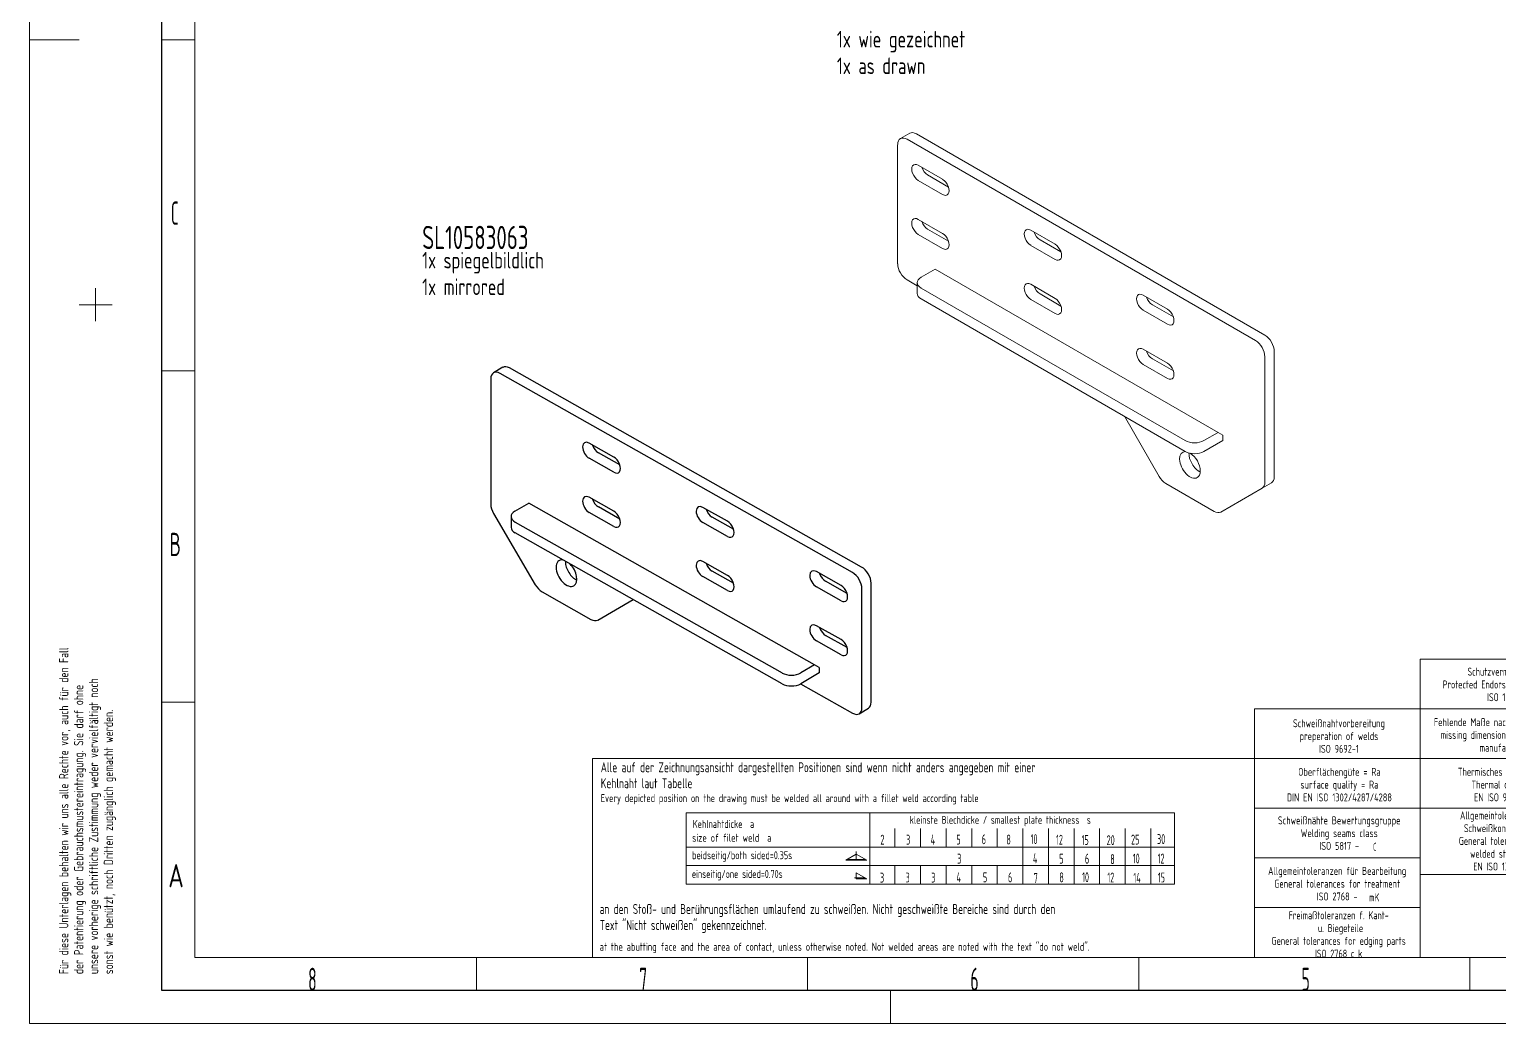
# Model space of a CAD drawing. Header units: millimetres. Extents: x 0 to 420, y 0 to 297.
# Drawn here: x 0 to 221.8, y 0 to 150.1 of the extents above; entities that cross this region are included whole.
import ezdxf
from ezdxf.lldxf.tags import DXFTag

# ---------------------------------------------------------------- set-up
doc = ezdxf.new("R2010")
doc.units = ezdxf.units.MM
for name, color, linetype, true_color in [('1', 7, 'Continuous', 0xffffff), ('101', 7, 'Continuous', 0xffffff), ('102', 7, 'Continuous', 0xffffff), ('201', 7, 'Continuous', 0xffffff)]:
    doc.layers.add(name, color=color, linetype=linetype, true_color=true_color)
doc.styles.add('iso-1', font='isocp.shx')
tags = doc.linetypes.add('DASHED', pattern=[25.72, 12.86, -12.86]).pattern_tags.tags
tags[6:7] = [DXFTag(74, 4), DXFTag(75, 0), DXFTag(340, '0'), DXFTag(46, 0.0), DXFTag(50, 0.0), DXFTag(44, 0.0), DXFTag(45, 0.0)]
tags[4:5] = [DXFTag(74, 4), DXFTag(75, 0), DXFTag(340, '0'), DXFTag(46, 0.0), DXFTag(50, 0.0), DXFTag(44, 0.0), DXFTag(45, 0.0)]

# ---------------------------------------------------------------- blocks, each defined once
blk = doc.blocks.new('ISO2768', base_point=(185, 17.5))
at = {"layer": '1', "color": 4, "linetype": 'Continuous', "lineweight": 18}
for p, q in [((185, 25), (185, 17.5)), ((185, 25), (210, 25)), ((210, 25), (210, 17.5)), ((185, 17.5), (210, 17.5))]:
    blk.add_line(p, q, dxfattribs=at)
at = {"layer": '1', "color": 1, "linetype": 'Continuous', "lineweight": 13, "insert": (197.46, 18.59), "char_height": 1.2, "attachment_point": 8, "line_spacing_factor": 0.963855, "style": 'iso-1'}
blk.add_mtext('\\W0.7111;Allgemeintoleranzen für Bearbeitung\\PGeneral tolerances for treatment\\PISO 2768 -', dxfattribs=at)
at = {"layer": '1', "color": 3, "linetype": 'Continuous', "lineweight": 13, "insert": (202.29, 18.45), "char_height": 1.2, "attachment_point": 7, "line_spacing_factor": 0.963855, "style": 'iso-1'}
blk.add_mtext('\\W0.6563;mK', dxfattribs=at)
blk = doc.blocks.new('ISO16016', base_point=(210, 47.5))
at = {"layer": '1', "color": 4, "linetype": 'Continuous', "lineweight": 18}
for p, q in [((210, 55), (210, 47.5)), ((210, 55), (235, 55)), ((235, 55), (235, 47.5)), ((210, 47.5), (235, 47.5))]:
    blk.add_line(p, q, dxfattribs=at)
at = {"layer": '1', "color": 1, "linetype": 'Continuous', "lineweight": 13, "insert": (222.65, 48.66), "char_height": 1.2, "attachment_point": 8, "line_spacing_factor": 0.963855, "style": 'iso-1'}
blk.add_mtext('\\W0.6940;Schutzvermerk nach\\PProtected Endorsement regarding\\PISO 16016', dxfattribs=at)
blk = doc.blocks.new('Nach Kontur fertigen', base_point=(210, 40))
at = {"layer": '1', "color": 4, "linetype": 'Continuous', "lineweight": 18}
for p, q in [((210, 40), (210, 47.5)), ((210, 47.5), (235, 47.5)), ((235, 47.5), (235, 40)), ((235, 40), (210, 40))]:
    blk.add_line(p, q, dxfattribs=at)
at = {"layer": '1', "color": 1, "linetype": 'Continuous', "lineweight": 13, "insert": (222.5, 41.04), "char_height": 1.2, "attachment_point": 8, "line_spacing_factor": 0.963855, "style": 'iso-1'}
blk.add_mtext('\\W0.7060;Fehlende Maße nach Kontur fertigen\\Pmissing dimensiones after outline\\Pmanufacture.', dxfattribs=at)
blk = doc.blocks.new('ISO9013 - Thermisches Schneiden', base_point=(210, 32.5))
at = {"layer": '1', "color": 4, "linetype": 'Continuous', "lineweight": 18}
for p, q in [((210, 40), (210, 32.5)), ((210, 40), (235, 40)), ((235, 40), (235, 32.5)), ((210, 32.5), (235, 32.5))]:
    blk.add_line(p, q, dxfattribs=at)
at = {"layer": '1', "color": 1, "linetype": 'Continuous', "lineweight": 13, "insert": (222.06, 33.55), "char_height": 1.2, "attachment_point": 8, "line_spacing_factor": 0.963855, "style": 'iso-1'}
blk.add_mtext('\\W0.6723;Thermisches Schneiden\\PThermal cutting\\PEN ISO 9013 -', dxfattribs=at)
at = {"layer": '1', "color": 3, "linetype": 'Continuous', "lineweight": 13, "insert": (227.97, 33.37), "char_height": 1.2, "attachment_point": 7, "line_spacing_factor": 0.963855, "style": 'iso-1'}
blk.add_mtext('\\W0.6756;331', dxfattribs=at)
blk = doc.blocks.new('ISO9013 - Thermisches Schneiden [SBM]', base_point=(210, 32.5))
at = {"layer": '1', "color": 18, "linetype": 'Continuous', "lineweight": 25}
blk.add_blockref('ISO9013 - Thermisches Schneiden', (210, 32.5), dxfattribs=at)
blk = doc.blocks.new('ISO13920 - Allg_Tol_ f_ Schweißkonst_', base_point=(210, 22.5))
at = {"layer": '1', "color": 4, "linetype": 'Continuous', "lineweight": 18}
for p, q in [((210, 32.5), (210, 22.5)), ((210, 32.5), (235, 32.5)), ((235, 32.5), (235, 22.5)), ((210, 22.5), (235, 22.5))]:
    blk.add_line(p, q, dxfattribs=at)
at = {"layer": '1', "color": 1, "linetype": 'Continuous', "lineweight": 13, "insert": (222.23, 23.11), "char_height": 1.2, "attachment_point": 8, "line_spacing_factor": 0.963855, "style": 'iso-1'}
blk.add_mtext('\\W0.6988;Allgemeintoleranzen f.\\PSchweißkonstruktion\\PGeneral tolerances for\\Pwelded structure\\PEN ISO 13920 -', dxfattribs=at)
at = {"layer": '1', "color": 3, "linetype": 'Continuous', "lineweight": 13, "insert": (228.83, 22.78), "char_height": 1.2, "attachment_point": 7, "line_spacing_factor": 0.963855, "style": 'iso-1'}
blk.add_mtext('\\W0.6994;BF', dxfattribs=at)
blk = doc.blocks.new('ISO13920 - Allg_ Tol_ f_ Schweißkonst_ [SBM]', base_point=(210, 22.5))
at = {"layer": '1', "color": 18, "linetype": 'Continuous', "lineweight": 25}
blk.add_blockref('ISO13920 - Allg_Tol_ f_ Schweißkonst_', (210, 22.5), dxfattribs=at)
blk = doc.blocks.new('DIN_EN_ISO1302_A2', base_point=(185, 32.5))
at = {"layer": '1', "color": 4, "linetype": 'Continuous', "lineweight": 18}
for p, q in [((210, 40), (185, 40)), ((185, 40), (185, 32.5)), ((210, 32.5), (210, 40)), ((185, 32.5), (210, 32.5))]:
    blk.add_line(p, q, dxfattribs=at)
at = {"layer": '1', "color": 1, "linetype": 'Continuous', "lineweight": 13, "insert": (197.8, 33.54), "char_height": 1.2, "attachment_point": 8, "line_spacing_factor": 0.963855, "style": 'iso-1'}
blk.add_mtext('\\W0.8226;Oberflächengüte = Ra\\Psurface quality = Ra\\PDIN EN ISO 1302/4287/4288', dxfattribs=at)
blk = doc.blocks.new('ISO5817', base_point=(185, 25))
at = {"layer": '1', "color": 4, "linetype": 'Continuous', "lineweight": 18}
for p, q in [((185, 32.5), (185, 25)), ((185, 32.5), (210, 32.5)), ((210, 32.5), (210, 25)), ((185, 25), (210, 25))]:
    blk.add_line(p, q, dxfattribs=at)
at = {"layer": '1', "color": 1, "linetype": 'Continuous', "lineweight": 13, "insert": (197.77, 26.22), "char_height": 1.2, "attachment_point": 8, "line_spacing_factor": 0.963855, "style": 'iso-1'}
blk.add_mtext('\\W0.7101;Schweißnähte Bewertungsgruppe\\PWelding seams class\\PISO 5817 -', dxfattribs=at)
at = {"layer": '1', "color": 3, "linetype": 'Continuous', "lineweight": 13, "insert": (202.9, 26.08), "char_height": 1.2, "attachment_point": 7, "line_spacing_factor": 0.963855, "style": 'iso-1'}
blk.add_mtext('\\W0.5104;C', dxfattribs=at)
blk = doc.blocks.new('ISO9692-1', base_point=(185, 40))
at = {"layer": '1', "color": 4, "linetype": 'Continuous', "lineweight": 18}
for p, q in [((185, 47.5), (210, 47.5)), ((185, 40), (185, 47.5)), ((210, 47.5), (210, 40)), ((210, 40), (185, 40))]:
    blk.add_line(p, q, dxfattribs=at)
at = {"layer": '1', "color": 1, "linetype": 'Continuous', "lineweight": 13, "insert": (197.73, 40.87), "char_height": 1.2, "attachment_point": 8, "line_spacing_factor": 0.963855, "style": 'iso-1'}
blk.add_mtext('\\W0.7053;Schweißnahtvorbereitung\\Ppreperation of welds\\PISO 9692-1', dxfattribs=at)
blk = doc.blocks.new('Kehlnahttabelle [SBM]', base_point=(85, 10))
at = {"layer": '1', "color": 4, "linetype": 'Continuous', "lineweight": 18}
for p, q in [((85, 40), (85, 10)), ((185, 40), (85, 40)), ((185, 10), (185, 40)), ((130.69, 26.64), (130.69, 29.44)), ((134.55, 26.64), (134.55, 29.44)), ((138.41, 26.64), (138.41, 29.44)), ((142.28, 26.64), (142.28, 29.44)), ((146.14, 26.64), (146.14, 29.44)), ((150, 26.64), (150, 29.44)), ((153.86, 26.64), (153.86, 29.44)), ((157.73, 26.64), (157.73, 29.44)), ((161.59, 26.64), (161.59, 29.44)), ((165.45, 26.64), (165.45, 29.44)), ((169.31, 26.64), (169.31, 29.44)), ((150, 23.84), (150, 26.64)), ((153.86, 23.84), (153.86, 26.64)), ((157.73, 23.84), (157.73, 26.64)), ((161.59, 23.84), (161.59, 26.64)), ((165.45, 23.84), (165.45, 26.64)), ((169.31, 23.84), (169.31, 26.64)), ((124.86, 25.58), (123.26, 24.65)), ((123.26, 24.65), (126.46, 24.65)), ((123.53, 24.78), (126.19, 24.78)), ((124.86, 24.65), (124.86, 25.96)), ((126.46, 24.65), (124.86, 25.58)), ((124.83, 22.78), (126.43, 21.85)), ((124.83, 21.85), (124.83, 22.78)), ((130.69, 21.05), (130.69, 23.84)), ((134.55, 21.05), (134.55, 23.84)), ((138.41, 21.05), (138.41, 23.84)), ((142.28, 21.05), (142.28, 23.84)), ((146.14, 21.05), (146.14, 23.84)), ((150, 21.05), (150, 23.84)), ((153.86, 21.05), (153.86, 23.84)), ((157.73, 21.05), (157.73, 23.84)), ((161.59, 21.05), (161.59, 23.84)), ((165.45, 21.05), (165.45, 23.84)), ((169.31, 21.05), (169.31, 23.84)), ((124.57, 21.98), (126.16, 21.98)), ((126.43, 21.85), (124.83, 21.85)), ((85, 10), (185, 10))]:
    blk.add_line(p, q, dxfattribs=at)
at = {"layer": '1', "color": 3, "linetype": 'Continuous', "lineweight": 18}
for p, q in [((99.19, 31.83), (99.19, 21.05)), ((172.88, 31.83), (99.19, 31.83)), ((126.89, 31.83), (126.89, 21.05)), ((172.88, 21.05), (172.88, 31.83)), ((99.19, 26.64), (172.88, 26.64)), ((99.19, 23.84), (172.88, 23.84)), ((99.19, 21.05), (172.88, 21.05))]:
    blk.add_line(p, q, dxfattribs=at)
at = {"layer": '1', "color": 1, "linetype": 'Continuous', "lineweight": 13, "char_height": 1.5, "attachment_point": 7, "line_spacing_factor": 0.963855, "style": 'iso-1'}
for s, insert in [('\\W0.7657;Alle auf der Zeichnungsansicht dargestellten Positionen sind wenn nicht anders angegeben mit einer\\PKehlnaht laut Tabelle', (86.27, 35.53)), ('\\W0.7579;an den Stoß- und Berührungsflächen umlaufend zu schweißen. Nicht geschweißte Bereiche sind durch den\\PText "Nicht schweißen" gekennzeichnet. ', (86.11, 13.68))]:
    blk.add_mtext(s, dxfattribs=dict(at, insert=insert))
at = {"layer": '1', "color": 3, "linetype": 'Continuous', "lineweight": 13, "char_height": 1.2, "attachment_point": 7, "line_spacing_factor": 0.963855, "style": 'iso-1'}
for s, insert in [('\\W0.7706;Every depicted position on the drawing must be welded all around with a fillet weld according table', (86.27, 33.07)), ('\\W0.7603;kleinste Blechdicke / smallest plate thickness  s', (132.91, 29.79)), ('\\W0.7612;Kehlnahtdicke  a', (100.17, 29.53)), ('\\W0.7900;size of filet weld  a', (100.06, 27.45)), ('\\W0.7023;beidseitig/both sided=0.35s', (100.06, 24.45)), ('\\W0.6909;einseitig/one sided=0.70s', (100.03, 21.62)), ('\\W0.7834;at the abutting face and the area of contact, unless otherwise noted. Not welded areas are noted with the text "do not weld".', (86.11, 10.64))]:
    blk.add_mtext(s, dxfattribs=dict(at, insert=insert))
at = {"layer": '1', "color": 3, "linetype": 'Continuous', "lineweight": 18, "char_height": 1.5, "attachment_point": 7, "line_spacing_factor": 0.963855, "style": 'iso-1'}
for s, insert in [('\\W0.5404;2', (128.49, 27.01)), ('\\W0.5404;3', (132.37, 27.01)), ('\\W0.6380;4', (136.09, 27.01)), ('\\W0.5404;5', (139.96, 27.03)), ('\\W0.5404;6', (143.79, 27.07)), ('\\W0.5404;8', (147.51, 27.03)), ('\\W0.5232;10', (151.18, 27.09)), ('\\W0.5232;12', (155.02, 27)), ('\\W0.5232;15', (158.88, 26.96)), ('\\W0.6474;20', (162.65, 26.94)), ('\\W0.6474;25', (166.34, 27.03)), ('\\W0.6474;30', (170.26, 27.1)), ('\\W0.5404;3', (140.1, 24.14)), ('\\W0.6380;4', (151.53, 24.2)), ('\\W0.5404;5', (155.49, 24.14)), ('\\W0.5404;6', (159.37, 24.14)), ('\\W0.5404;8', (163.2, 24.07)), ('\\W0.5232;10', (166.6, 24.16)), ('\\W0.5232;12', (170.35, 24.16)), ('\\W0.5404;3', (128.43, 21.28)), ('\\W0.5404;3', (132.29, 21.3)), ('\\W0.5404;3', (136.17, 21.29)), ('\\W0.6380;4', (139.98, 21.32)), ('\\W0.5404;5', (143.97, 21.32)), ('\\W0.5404;6', (147.76, 21.32)), ('\\W0.5404;7', (151.63, 21.21)), ('\\W0.5404;8', (155.51, 21.32)), ('\\W0.5232;10', (158.95, 21.34)), ('\\W0.5232;12', (162.77, 21.3)), ('\\W0.5785;14', (166.69, 21.25)), ('\\W0.5232;15', (170.39, 21.3))]:
    blk.add_mtext(s, dxfattribs=dict(at, insert=insert))
blk = doc.blocks.new('ISO2768_kb - Freimaßtoleranzen f_ Kant- u_ Biegeteile', base_point=(185, 10))
at = {"layer": '1', "color": 4, "linetype": 'Continuous', "lineweight": 18}
for p, q in [((185, 17.5), (185, 10)), ((185, 17.5), (210, 17.5)), ((210, 17.5), (210, 10)), ((185, 10), (210, 10))]:
    blk.add_line(p, q, dxfattribs=at)
at = {"layer": '1', "color": 1, "linetype": 'Continuous', "lineweight": 13, "insert": (197.69, 9.96), "char_height": 1.2, "attachment_point": 8, "line_spacing_factor": 0.963855, "style": 'iso-1'}
blk.add_mtext('\\W0.6948;Freimaßtoleranzen f. Kant-\\P u. Biegeteile\\PGeneral tolerances for edging parts\\PISO 2768 c k', dxfattribs=at)

msp = doc.modelspace()

# ---------------------------------------------------------------- linework, layer by layer
at = {"layer": '1', "color": 4, "linetype": 'Continuous', "lineweight": 18}
for p, q in [((0, 0), (0, 297)), ((130, 5), (130, 0)), ((420, 0), (0, 0))]:
    msp.add_line(p, q, dxfattribs=at)
at = {"layer": '1', "color": 4, "linetype": 'Continuous', "lineweight": 25}
for p, q in [((20, 5), (20, 292)), ((415, 5), (20, 5))]:
    msp.add_line(p, q, dxfattribs=at)
at = {"layer": '1', "color": 1, "linetype": 'Continuous', "lineweight": 13}
for p, q in [((25, 287), (25, 10)), ((25, 148.5), (20, 148.5)), ((25, 98.5), (20, 98.5)), ((25, 48.5), (20, 48.5)), ((25, 10), (410, 10)), ((67.5, 10), (67.5, 5)), ((117.5, 10), (117.5, 5)), ((167.5, 10), (167.5, 5)), ((217.5, 10), (217.5, 5))]:
    msp.add_line(p, q, dxfattribs=at)
at = {"layer": '1', "color": 1, "linetype": 'DASHED', "lineweight": 13}
msp.add_line((0, 148.5), (7.5, 148.5), dxfattribs=at)
at = {"layer": '1', "color": 4, "linetype": 'DASHED', "lineweight": 18}
for p, q in [((10, 111), (10, 106)), ((7.5, 108.5), (12.5, 108.5))]:
    msp.add_line(p, q, dxfattribs=at)
at = {"layer": '101', "color": 7, "linetype": 'Continuous', "lineweight": 18}
for p, q in [((132.93, 134.38), (131.52, 133.57)), ((185.13, 103.09), (132.52, 133.47)), ((186.54, 103.91), (133.93, 134.28)), ((131.1, 132.65), (131.1, 114.69)), ((137.89, 127.43), (134.22, 129.55)), ((137.89, 125.14), (134.22, 127.26)), ((138.79, 126.26), (135.63, 128.08)), ((137.89, 119.26), (134.22, 121.38)), ((138.79, 118.09), (135.63, 119.91)), ((137.89, 116.97), (134.22, 119.1)), ((154.86, 117.63), (151.19, 119.75)), ((155.76, 116.46), (152.6, 118.28)), ((154.86, 115.34), (151.19, 117.46)), ((132.52, 112.24), (134.05, 111.35)), ((154.86, 109.46), (151.19, 111.59)), ((154.86, 107.18), (151.19, 109.3)), ((155.76, 108.29), (152.6, 110.12)), ((171.83, 107.83), (168.16, 109.95)), ((171.83, 105.54), (168.16, 107.67)), ((172.73, 106.66), (169.57, 108.48)), ((171.83, 99.67), (168.16, 101.79)), ((172.73, 98.5), (169.57, 100.32)), ((186.54, 81.73), (186.54, 100.64)), ((187.96, 82.54), (187.96, 101.46)), ((171.83, 97.38), (168.16, 99.5)), ((165.33, 91.66), (170.57, 82.58)), ((171.57, 81.53), (178.88, 77.3)), ((179.88, 77.21), (186.13, 80.81)), ((187.54, 81.63), (186.13, 80.81))]:
    msp.add_line(p, q, dxfattribs=at)
for centre, major_axis, start_param, end_param in [((132.52, 131.84), (1, -1.73), 2.356194, 3.926991), ((133.93, 132.65), (-1, 1.73), 5.497787, 6.283185), ((134.22, 128.41), (-0.7, 1.21), 5.497787, 8.63938), ((135.63, 129.22), (-0.7, 1.21), 1.228265, 2.356194), ((137.89, 126.28), (-0.7, 1.21), 2.356194, 5.497787), ((134.22, 120.24), (-0.7, 1.21), 5.497787, 8.63938), ((135.63, 121.06), (-0.7, 1.21), 1.228265, 2.356194), ((151.19, 118.61), (-0.7, 1.21), 5.497787, 8.63938), ((137.89, 118.12), (-0.7, 1.21), 2.356194, 5.497787), ((152.6, 119.42), (-0.7, 1.21), 1.228265, 2.356194), ((154.86, 116.48), (-0.7, 1.21), 2.356194, 5.497787), ((132.52, 113.87), (1, -1.73), 3.926991, 5.497787), ((151.19, 110.44), (-0.7, 1.21), 5.497787, 8.63938), ((152.6, 111.26), (-0.7, 1.21), 1.228265, 2.356194), ((154.86, 108.32), (-0.7, 1.21), 2.356194, 5.497787), ((168.16, 108.81), (-0.7, 1.21), 5.497787, 8.63938), ((169.57, 109.63), (-0.7, 1.21), 1.228265, 2.356194), ((171.83, 106.69), (-0.7, 1.21), 2.356194, 5.497787), ((185.13, 101.46), (1, -1.73), 0.785398, 2.356194), ((186.54, 102.28), (-1, 1.73), 3.926991, 5.497787), ((168.16, 100.64), (-0.7, 1.21), 5.497787, 8.63938), ((169.57, 101.46), (-0.7, 1.21), 1.228265, 2.356194), ((171.83, 98.52), (-0.7, 1.21), 2.356194, 5.497787), ((175.23, 84.31), (1.1, -1.91), 2.783942, 6.283185), ((176.64, 85.13), (1.1, -1.91), 3.872307, 5.584966), ((175.23, 84.31), (1.1, -1.91), 0.785398, 2.325073), ((171.57, 83.16), (1, -1.73), 4.712389, 5.497787), ((175.23, 84.31), (1.1, -1.91), 0, 0.785398), ((186.54, 83.36), (-1, 1.73), 3.141593, 3.926991), ((185.13, 82.54), (1, -1.73), 0, 0.785398), ((178.88, 78.94), (1, -1.73), 5.497787, 6.283185)]:
    msp.add_ellipse(centre, major_axis=major_axis, ratio=0.57735, start_param=start_param, end_param=end_param, dxfattribs=at)
at = {"layer": '102', "color": 7, "linetype": 'Continuous', "lineweight": 18}
for p, q in [((134.64, 112.65), (136.76, 113.87)), ((179.47, 89.21), (136.76, 113.87)), ((134.05, 111.83), (134.05, 110.2)), ((134.64, 111.01), (174.52, 87.99)), ((174.52, 86.36), (134.64, 109.38)), ((179.47, 89.21), (177.35, 87.99)), ((180.18, 88.81), (179.47, 89.21)), ((180.18, 87.99), (180.18, 88.81)), ((180.18, 87.99), (177.35, 86.36))]:
    msp.add_line(p, q, dxfattribs=at)
for centre, major_axis, start_param, end_param in [((136.05, 111.83), (-2, 0), 5.497787, 7.068583), ((136.05, 110.2), (2, 0), 3.141593, 3.926991), ((175.93, 88.81), (-2, 0), 0.785398, 2.356194), ((175.93, 87.17), (2, 0), 3.926991, 5.497787)]:
    msp.add_ellipse(centre, major_axis=major_axis, ratio=0.57735, start_param=start_param, end_param=end_param, dxfattribs=at)
at = {"layer": '201', "color": 7, "linetype": 'Continuous', "lineweight": 25}
for p, q in [((71.48, 99.05), (70.08, 98.22)), ((124.27, 68.09), (71.09, 98.13)), ((125.66, 68.91), (72.49, 98.96)), ((69.66, 97.31), (69.66, 78.39)), ((88.25, 85.5), (84.53, 87.6)), ((88.25, 83.22), (84.53, 85.32)), ((89.16, 84.32), (85.93, 86.14)), ((73.3, 77.33), (75.4, 78.56)), ((118.56, 54.17), (75.4, 78.56)), ((88.25, 77.34), (84.53, 79.44)), ((89.16, 76.15), (85.93, 77.98)), ((105.4, 75.81), (101.68, 77.91)), ((70.08, 77), (76.39, 66.22)), ((72.73, 76.52), (72.73, 74.88)), ((73.33, 75.69), (113.64, 52.92)), ((88.25, 75.05), (84.53, 77.15)), ((105.4, 73.52), (101.68, 75.62)), ((106.31, 74.62), (103.08, 76.45)), ((113.64, 51.28), (73.33, 74.06)), ((105.4, 67.64), (101.68, 69.74)), ((105.4, 65.36), (101.68, 67.46)), ((106.31, 66.46), (103.08, 68.28)), ((122.55, 66.12), (118.83, 68.22)), ((123.46, 64.93), (120.23, 66.76)), ((77.4, 65.17), (84.79, 61)), ((122.55, 63.83), (118.83, 65.93)), ((125.69, 47.68), (125.69, 65.65)), ((127.09, 48.51), (127.09, 66.47)), ((85.81, 60.9), (91.15, 63.99)), ((122.55, 57.95), (118.83, 60.05)), ((122.55, 55.67), (118.83, 57.77)), ((123.46, 56.77), (120.23, 58.59)), ((118.56, 54.17), (116.46, 52.93)), ((119.26, 53.77), (118.56, 54.17)), ((119.26, 53.77), (119.26, 52.95)), ((116.43, 51.28), (124.27, 46.86)), ((119.26, 52.95), (116.46, 51.3)), ((125.28, 46.77), (126.68, 47.59))]:
    msp.add_line(p, q, dxfattribs=at)
for centre, major_axis, ratio, start_param, end_param in [((71.09, 96.5), (1.02, -1.72), 0.583528, 2.350757, 3.921553), ((72.49, 97.32), (-1.02, 1.72), 0.583528, 5.49235, 6.283172), ((84.53, 86.46), (-0.71, 1.21), 0.583528, 5.49235, 8.633942), ((85.93, 87.28), (-0.71, 1.21), 0.583528, 1.206186, 2.350757), ((88.25, 84.36), (-0.71, 1.21), 0.583528, 2.350757, 5.49235), ((71.09, 77.58), (1.02, -1.72), 0.583528, 3.921553, 4.706951), ((84.53, 78.29), (-0.71, 1.21), 0.583528, 5.49235, 8.633942), ((85.93, 79.12), (-0.71, 1.21), 0.583528, 1.206186, 2.350757), ((101.68, 76.77), (-0.71, 1.21), 0.583528, 5.49235, 8.633942), ((74.73, 76.52), (-2, 0), 0.57735, 5.508546, 7.079342), ((88.25, 76.19), (-0.71, 1.21), 0.583528, 2.350757, 5.49235), ((103.08, 77.59), (-0.71, 1.21), 0.583528, 1.206186, 2.350757), ((105.4, 74.67), (-0.71, 1.21), 0.583528, 2.350757, 5.49235), ((74.73, 74.88), (2, 0), 0.57735, 3.141601, 3.93775), ((81.1, 67.98), (1.12, -1.89), 0.583528, 2.704775, 3.921553), ((81.1, 67.98), (1.12, -1.89), 0.583528, 3.921553, 6.283185), ((82.5, 68.81), (1.12, -1.89), 0.583528, 3.882971, 3.921553), ((82.5, 68.81), (1.12, -1.89), 0.583528, 3.921553, 5.598378), ((81.1, 67.98), (1.12, -1.89), 0.583528, 0, 1.99664), ((101.68, 68.6), (-0.71, 1.21), 0.583528, 5.49235, 8.633942), ((103.08, 69.43), (-0.71, 1.21), 0.583528, 1.206186, 2.350757), ((125.66, 67.28), (-1.02, 1.72), 0.583528, 3.921553, 5.49235), ((105.4, 66.5), (-0.71, 1.21), 0.583528, 2.350757, 5.49235), ((118.83, 67.07), (-0.71, 1.21), 0.583528, 5.49235, 8.633942), ((120.23, 67.9), (-0.71, 1.21), 0.583528, 1.206186, 2.350757), ((124.27, 66.45), (1.02, -1.72), 0.583528, 0.779961, 2.350757), ((77.4, 66.81), (1.02, -1.72), 0.583528, 4.706951, 5.49235), ((122.55, 64.97), (-0.71, 1.21), 0.583528, 2.350757, 5.49235), ((84.79, 62.63), (1.02, -1.72), 0.583528, 5.49235, 6.277748), ((118.83, 58.91), (-0.71, 1.21), 0.583528, 5.49235, 8.633942), ((120.23, 59.73), (-0.71, 1.21), 0.583528, 1.206186, 2.350757), ((122.55, 56.81), (-0.71, 1.21), 0.583528, 2.350757, 5.49235), ((115.04, 53.74), (-2, 0), 0.57735, 0.796157, 2.366953), ((115.04, 52.11), (2, 0), 0.57735, 3.93775, 5.508546), ((124.27, 48.49), (1.02, -1.72), 0.583528, 5.49235, 7.063146), ((125.66, 49.32), (-1.02, 1.72), 0.583528, 3.141579, 3.921553)]:
    msp.add_ellipse(centre, major_axis=major_axis, ratio=ratio, start_param=start_param, end_param=end_param, dxfattribs=at)

# ---------------------------------------------------------------- block references
at = {"layer": '1', "color": 3, "linetype": 'Continuous', "lineweight": 13}
for name, p in [('ISO16016', (210, 47.5)), ('ISO9692-1', (185, 40)), ('Nach Kontur fertigen', (210, 40)), ('Kehlnahttabelle [SBM]', (85, 10)), ('DIN_EN_ISO1302_A2', (185, 32.5)), ('ISO5817', (185, 25)), ('ISO2768', (185, 17.5)), ('ISO2768_kb - Freimaßtoleranzen f_ Kant- u_ Biegeteile', (185, 10))]:
    msp.add_blockref(name, p, dxfattribs=at)
at = {"layer": '1', "color": 18, "linetype": 'Continuous', "lineweight": 25}
for name, p in [('ISO9013 - Thermisches Schneiden [SBM]', (210, 32.5)), ('ISO13920 - Allg_ Tol_ f_ Schweißkonst_ [SBM]', (210, 22.5))]:
    msp.add_blockref(name, p, dxfattribs=at)

# ---------------------------------------------------------------- texts
at = {"layer": '1', "color": 3, "linetype": 'Continuous', "lineweight": 13, "char_height": 2.5, "attachment_point": 7, "line_spacing_factor": 0.963855, "style": 'iso-1'}
for s, insert in [('\\W0.7938;1x wie gezeichnet\\P1x as drawn', (121.93, 143.31)), ('\\W0.7885;1x spiegelbildlich\\P1x mirrored', (59.32, 109.95))]:
    msp.add_mtext(s, dxfattribs=dict(at, insert=insert))
at = {"layer": '1', "color": 1, "linetype": 'Continuous', "lineweight": 13, "char_height": 3.5, "attachment_point": 7, "line_spacing_factor": 0.963855, "style": 'iso-1'}
for s, insert in [('\\W0.5104;C', (21.37, 120.57)), ('\\W0.6380;B', (21.17, 70.57)), ('\\W0.8300;A', (20.97, 20.57)), ('\\W0.5404;8', (42.09, 4.93)), ('\\W0.5404;7', (92.09, 4.93)), ('\\W0.5404;6', (142.09, 4.93)), ('\\W0.5404;5', (192.09, 4.93))]:
    msp.add_mtext(s, dxfattribs=dict(at, insert=insert))
at = {"layer": '1', "color": 2, "linetype": 'Continuous', "lineweight": 18, "insert": (59.32, 116.9), "char_height": 3.5, "attachment_point": 7, "line_spacing_factor": 0.963855, "style": 'iso-1'}
msp.add_mtext('\\W0.7290;SL10583063', dxfattribs=at)
at = {"layer": '1', "color": 1, "linetype": 'Continuous', "lineweight": 13, "insert": (13.06, 7.46), "char_height": 1.4, "attachment_point": 7, "rotation": 90, "line_spacing_factor": 0.963855, "style": 'iso-1'}
msp.add_mtext('\\W0.8424;Für diese Unterlagen behalten wir uns alle Rechte vor, auch für den Fall\\Pder Patentierung oder Gebrauchsmustereintragung. Sie darf ohne\\Punsere vorherige schriftliche Zustimmung weder vervielfältigt noch\\Psonst wie benützt, noch Dritten zugänglich gemacht werden.', dxfattribs=at)

doc.saveas('drawing.dxf')
